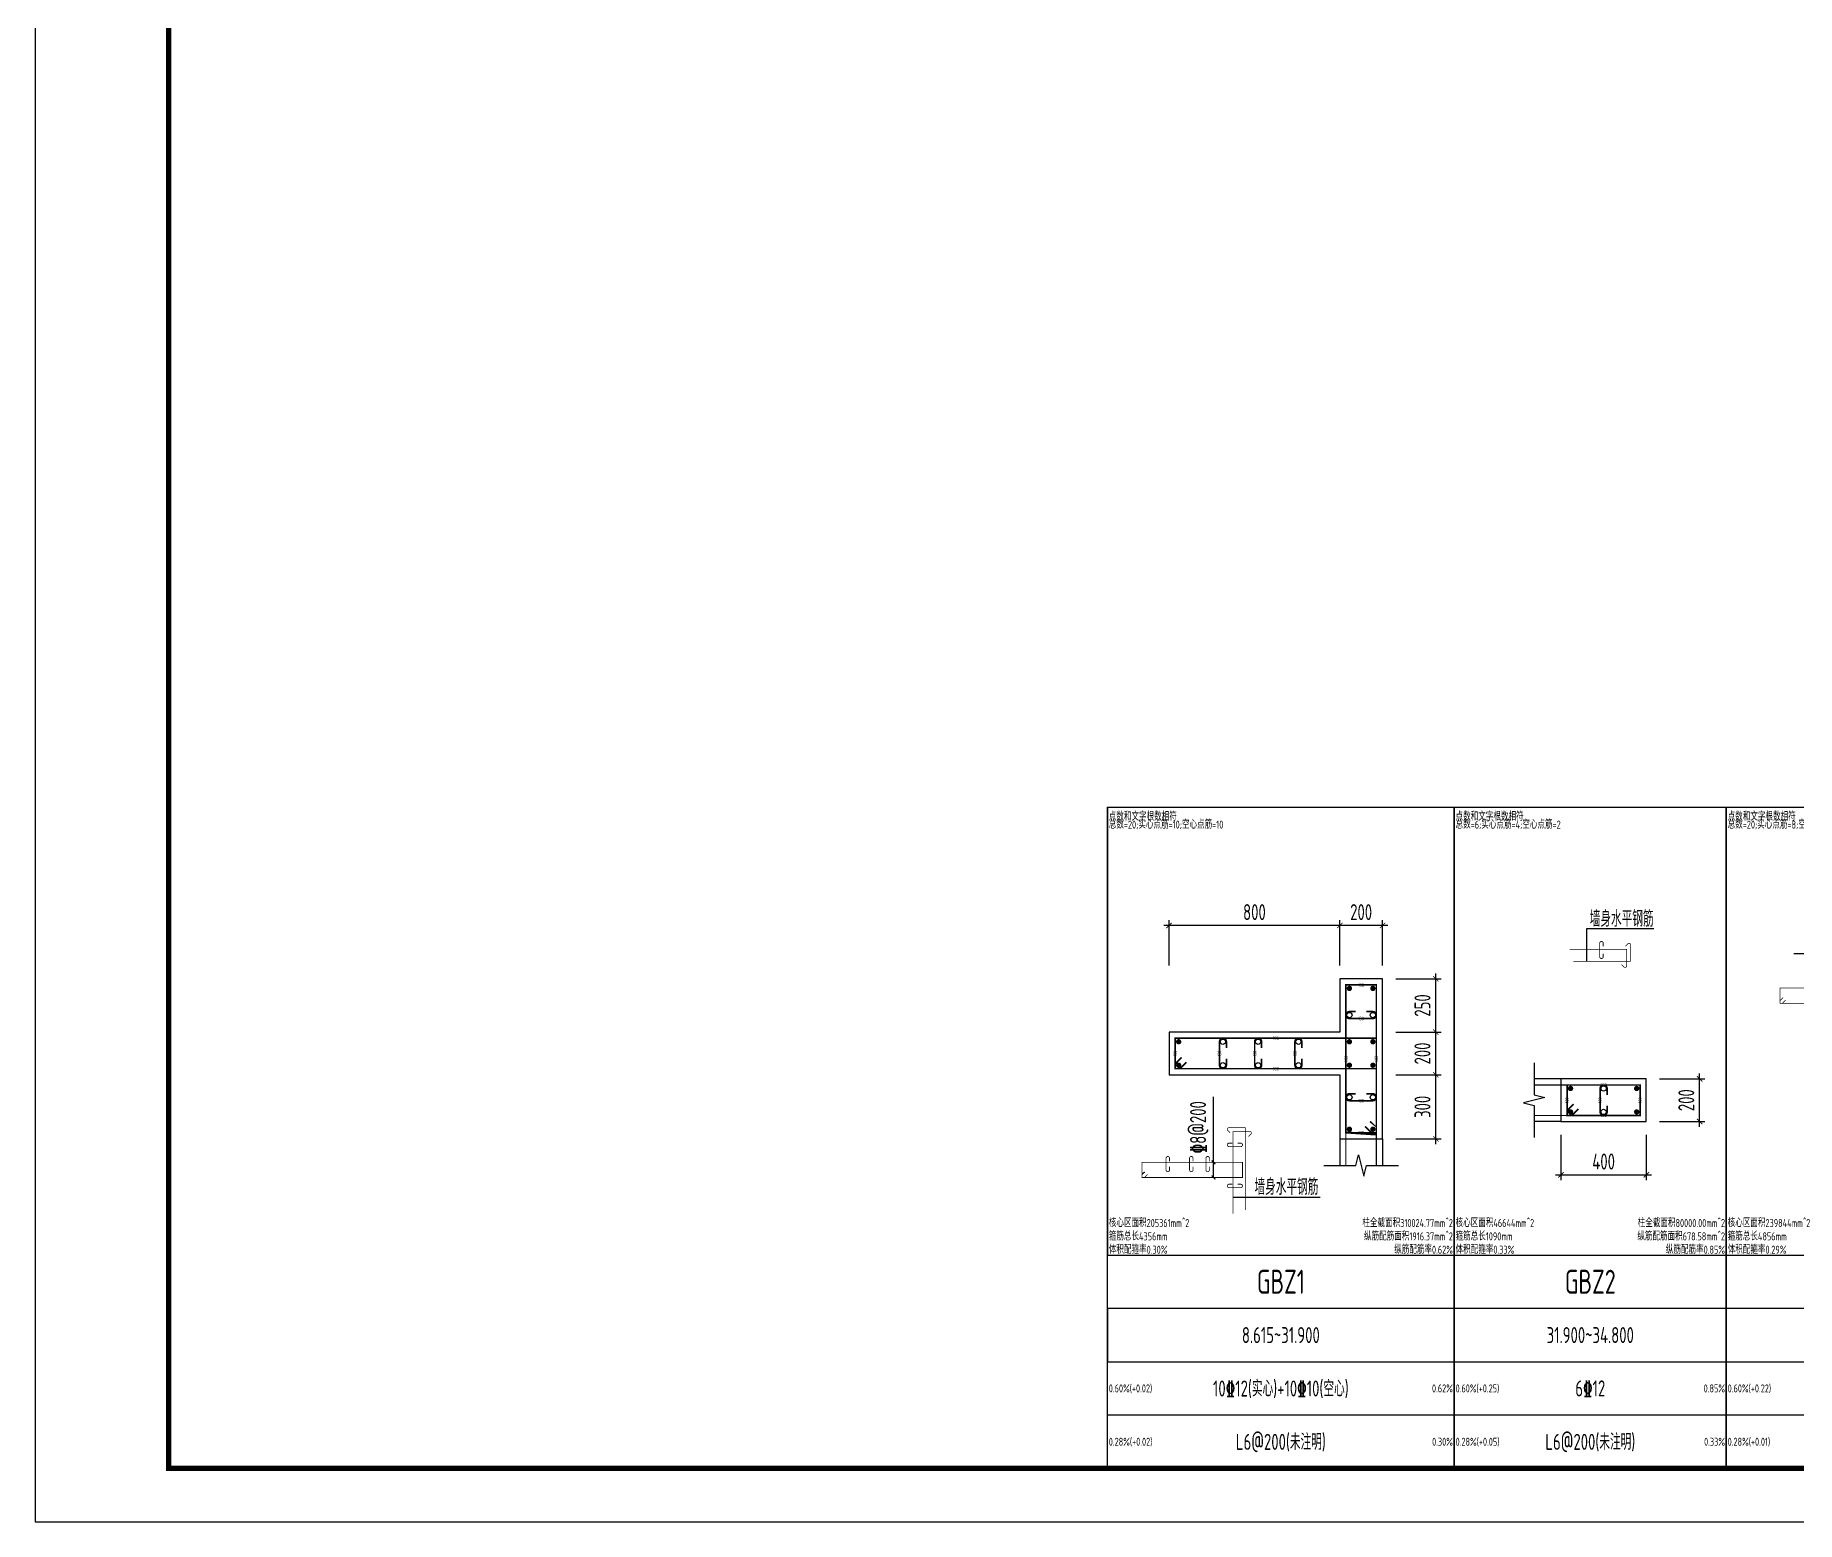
# Model space of a CAD drawing. Extents: x -668857 to 143095, y -247466 to 228182.
# Drawn here: x -341719 to -308701, y -109383 to -81518 of the extents above; entities that cross this region are included whole.
import ezdxf
from ezdxf.enums import TextEntityAlignment as Align

# ---------------------------------------------------------------- set-up
doc = ezdxf.new("R2010")
doc.units = 0
doc.header["$LTSCALE"] = 1000
doc.layers.get('0').update_dxf_attribs({"linetype": 'CONTINUOUS'})
doc.layers.get('DEFPOINTS').update_dxf_attribs({"linetype": 'CONTINUOUS'})
for name, color, linetype in [('-TK', 7, 'CONTINUOUS'), ('COLU_DE_DIM', 3, 'CONTINUOUS'), ('COLU_DE_TH', 7, 'CONTINUOUS'), ('LABEL', 1, 'CONTINUOUS'), ('LINK', 6, 'CONTINUOUS'), ('LINK-INDEX', 6, 'CONTINUOUS'), ('link-墙筋', 6, 'CONTINUOUS'), ('REIN', 6, 'CONTINUOUS'), ('TAB', 7, 'CONTINUOUS'), ('TAB_TEXT', 7, 'CONTINUOUS'), ('TEXT25', 2, 'CONTINUOUS'), ('THIN', 7, 'CONTINUOUS'), ('z-计算配筋', 7, 'CONTINUOUS')]:
    doc.layers.add(name, color=color, linetype=linetype)
doc.layers.add('箍筋长度', color=3, linetype='CONTINUOUS', plot=False)
doc.layers.add('配箍校核', color=34, linetype='CONTINUOUS', plot=False)
doc.styles.add('BW_Rein', font='Tssdeng.shx', dxfattribs={"width": 0.7, "bigfont": 'hztxt.shx'})
doc.styles.add('TSSD_DIMENSION', font='Tssdeng.shx', dxfattribs={"width": 0.7, "bigfont": 'tssdchn.shx'})
doc.styles.add('TSSD_REIN', font='tssdeng.shx', dxfattribs={"width": 0.7, "height": 300, "bigfont": 'tssdchn.shx'})
doc.dimstyles.new('TSSD_25_100', dxfattribs={"dimtxt": 300, "dimasz": 100, "dimexe": 100, "dimexo": 250, "dimgap": 100, "dimtad": 1, "dimdec": 0, "dimlfac": 0.25, "dimzin": 0, "dimdsep": 46, "dimtxsty": 'TSSD_DIMENSION', "dimblk": 'ARCHTICK', "dimcen": 0, "dimdle": 100, "dimclrt": 7, "dimadec": 0, "dimazin": 0, "dimtfac": 1, "dimtdec": 0, "dimtix": 1, "dimtmove": 2, "dimatfit": 3, "dimldrblk": 'ARCHTICK', "dimfxl": 0, "dimtolj": 1, "dimtzin": 0, "dimarcsym": 0})

# ---------------------------------------------------------------- blocks, each defined once
blk = doc.blocks.new('_ArchTick')
at = {"color": 0, "linetype": 'ByBlock', "const_width": 0.15}
blk.add_lwpolyline([(-0.5, -0.5), (0.5, 0.5)], dxfattribs=at)
blk = doc.blocks.new('*D2041')
at = {"layer": 'COLU_DE_DIM', "color": 0, "lineweight": -2}
for p, q in [((-313121.3199102863, -102130.5159353334), (-313121.3199102863, -102980.5159353334)), ((-311521.3199102882, -102130.5159353334), (-311521.3199102882, -102980.5159353334)), ((-313221.3199102863, -102880.5159353334), (-311421.3199102882, -102880.5159353334))]:
    blk.add_line(p, q, dxfattribs=at)
at = {"layer": 'DEFPOINTS', "color": 0}
for p in [(-313121.3199102863, -101880.5159353334), (-311521.3199102882, -101880.5159353334), (-311521.3199102882, -102880.5159353334)]:
    blk.add_point(p, dxfattribs=at)
at = {"layer": 'COLU_DE_DIM', "color": 0, "lineweight": -2, "xscale": 100, "yscale": 100, "zscale": 100, "rotation": 180}
blk.add_blockref('_ArchTick', (-313121.3199102863, -102880.5159353334), dxfattribs=at)
at = {"layer": 'COLU_DE_DIM', "color": 0, "lineweight": -2, "xscale": 100, "yscale": 100, "zscale": 100}
blk.add_blockref('_ArchTick', (-311521.3199102882, -102880.5159353334), dxfattribs=at)
at = {"layer": 'COLU_DE_DIM', "color": 7, "insert": (-312321.3199102873, -102630.5159353334), "char_height": 300, "attachment_point": 5, "style": 'TSSD_DIMENSION'}
blk.add_mtext('\\A1;400', dxfattribs=at)
blk = doc.blocks.new('*D2042')
at = {"layer": 'COLU_DE_DIM', "color": 0, "lineweight": -2}
for p, q in [((-310521.3199102882, -101980.5159353334), (-310521.3199102882, -100980.5159353236)), ((-311271.3199102882, -101080.5159353236), (-310421.3199102882, -101080.5159353236)), ((-311271.3199102882, -101880.5159353334), (-310421.3199102882, -101880.5159353334))]:
    blk.add_line(p, q, dxfattribs=at)
at = {"layer": 'DEFPOINTS', "color": 0}
for p in [(-311521.3199102882, -101080.5159353236), (-310521.3199102882, -101080.5159353236), (-311521.3199102882, -101880.5159353334)]:
    blk.add_point(p, dxfattribs=at)
at = {"layer": 'COLU_DE_DIM', "color": 0, "lineweight": -2, "xscale": 100, "yscale": 100, "zscale": 100}
for p, rotation in [((-310521.3199102882, -101080.5159353236), 90), ((-310521.3199102882, -101880.5159353334), 270)]:
    blk.add_blockref('_ArchTick', p, dxfattribs=dict(at, rotation=rotation))
at = {"layer": 'COLU_DE_DIM', "color": 7, "insert": (-310771.3199102882, -101480.5159353286), "char_height": 300, "attachment_point": 5, "rotation": 90, "style": 'TSSD_DIMENSION'}
blk.add_mtext('\\A1;200', dxfattribs=at)
blk = doc.blocks.new('*D1230')
at = {"layer": 'COLU_DE_DIM', "color": 0, "lineweight": -2}
for p, q in [((-316216.2766874172, -101004.977441164), (-315366.2766874172, -101004.977441164)), ((-315466.2766874172, -102304.9792512803), (-315466.2766874172, -100904.977441164)), ((-316216.2766874172, -102204.9792512803), (-315366.2766874172, -102204.9792512803))]:
    blk.add_line(p, q, dxfattribs=at)
at = {"layer": 'DEFPOINTS', "color": 0}
for p in [(-316466.2766874172, -101004.977441164), (-315466.2766874172, -101004.977441164), (-316466.2766874172, -102204.9792512803)]:
    blk.add_point(p, dxfattribs=at)
at = {"layer": 'COLU_DE_DIM', "color": 0, "lineweight": -2, "xscale": 100, "yscale": 100, "zscale": 100}
for p, rotation in [((-315466.2766874172, -101004.977441164), 90), ((-315466.2766874172, -102204.9792512803), 270)]:
    blk.add_blockref('_ArchTick', p, dxfattribs=dict(at, rotation=rotation))
at = {"layer": 'COLU_DE_DIM', "color": 7, "insert": (-315716.2766874172, -101604.9783462222), "char_height": 300, "attachment_point": 5, "rotation": 90, "style": 'TSSD_DIMENSION'}
blk.add_mtext('\\A1;300', dxfattribs=at)
blk = doc.blocks.new('*D1231')
at = {"layer": 'COLU_DE_DIM', "color": 0, "lineweight": -2}
for p, q in [((-316216.2766874172, -100204.978648037), (-315366.2766874172, -100204.978648037)), ((-315466.2766874172, -101104.977441164), (-315466.2766874172, -100104.978648037)), ((-316216.2766874172, -101004.977441164), (-315366.2766874172, -101004.977441164))]:
    blk.add_line(p, q, dxfattribs=at)
at = {"layer": 'DEFPOINTS', "color": 0}
for p in [(-316466.2766874172, -100204.978648037), (-315466.2766874172, -100204.978648037), (-316466.2766874172, -101004.977441164)]:
    blk.add_point(p, dxfattribs=at)
at = {"layer": 'COLU_DE_DIM', "color": 0, "lineweight": -2, "xscale": 100, "yscale": 100, "zscale": 100}
for p, rotation in [((-315466.2766874172, -100204.978648037), 90), ((-315466.2766874172, -101004.977441164), 270)]:
    blk.add_blockref('_ArchTick', p, dxfattribs=dict(at, rotation=rotation))
at = {"layer": 'COLU_DE_DIM', "color": 7, "insert": (-315716.2766874172, -100604.9780446006), "char_height": 300, "attachment_point": 5, "rotation": 90, "style": 'TSSD_DIMENSION'}
blk.add_mtext('\\A1;200', dxfattribs=at)
blk = doc.blocks.new('*D1232')
at = {"layer": 'COLU_DE_DIM', "color": 0, "lineweight": -2}
for p, q in [((-316216.2766874172, -99204.98051600979), (-315366.2766874172, -99204.98051600979)), ((-315466.2766874172, -100304.978648037), (-315466.2766874172, -99104.98051600979)), ((-316216.2766874172, -100204.978648037), (-315366.2766874172, -100204.978648037))]:
    blk.add_line(p, q, dxfattribs=at)
at = {"layer": 'DEFPOINTS', "color": 0}
for p in [(-316466.2766874172, -99204.98051600979), (-315466.2766874172, -99204.98051600979), (-316466.2766874172, -100204.978648037)]:
    blk.add_point(p, dxfattribs=at)
at = {"layer": 'COLU_DE_DIM', "color": 0, "lineweight": -2, "xscale": 100, "yscale": 100, "zscale": 100}
for p, rotation in [((-315466.2766874172, -99204.98051600979), 90), ((-315466.2766874172, -100204.978648037), 270)]:
    blk.add_blockref('_ArchTick', p, dxfattribs=dict(at, rotation=rotation))
at = {"layer": 'COLU_DE_DIM', "color": 7, "insert": (-315716.2766874172, -99704.97958202346), "char_height": 300, "attachment_point": 5, "rotation": 90, "style": 'TSSD_DIMENSION'}
blk.add_mtext('\\A1;250', dxfattribs=at)
blk = doc.blocks.new('*D1233')
at = {"layer": 'COLU_DE_DIM', "color": 0, "lineweight": -2}
for p, q in [((-316366.2766855545, -98204.98051768617), (-317366.2766855978, -98204.98051582352)), ((-317266.2766869948, -98954.98051600979), (-317266.2766854116, -98104.98051600979)), ((-316466.2766869515, -98954.98051600979), (-316466.2766853683, -98104.9805174999))]:
    blk.add_line(p, q, dxfattribs=at)
at = {"layer": 'DEFPOINTS', "color": 0}
for p in [(-317266.2766855978, -98204.98051600979), (-317266.2766874605, -99204.98051600979), (-316466.2766874172, -99204.98051600979)]:
    blk.add_point(p, dxfattribs=at)
at = {"layer": 'COLU_DE_DIM', "color": 0, "lineweight": -2, "xscale": 100, "yscale": 100, "zscale": 100}
for p, rotation in [((-317266.2766855978, -98204.98051600979), 179.9999998932783), ((-316466.2766855545, -98204.9805174999), 359.9999998932783)]:
    blk.add_blockref('_ArchTick', p, dxfattribs=dict(at, rotation=rotation))
at = {"layer": 'COLU_DE_DIM', "color": 7, "insert": (-316866.2766851105, -97954.98051675485), "char_height": 300, "attachment_point": 5, "rotation": 359.9999998932783, "style": 'TSSD_DIMENSION'}
blk.add_mtext('\\A1;200', dxfattribs=at)
blk = doc.blocks.new('*D1234')
at = {"layer": 'COLU_DE_DIM', "color": 0, "lineweight": -2}
for p, q in [((-317166.2766855978, -98204.98052215745), (-320566.7730268836, -98204.98051582352)), ((-320466.7730282806, -98954.98051600979), (-320466.7730266973, -98104.98051600979)), ((-317266.2766869948, -98954.98051600979), (-317266.2766854116, -98104.98052197119))]:
    blk.add_line(p, q, dxfattribs=at)
at = {"layer": 'DEFPOINTS', "color": 0}
for p in [(-320466.7730268836, -98204.98051600979), (-320466.7730287462, -99204.98051600979), (-317266.2766874605, -99204.98051600979)]:
    blk.add_point(p, dxfattribs=at)
at = {"layer": 'COLU_DE_DIM', "color": 0, "lineweight": -2, "xscale": 100, "yscale": 100, "zscale": 100}
for p, rotation in [((-320466.7730268836, -98204.98051600979), 179.9999998932783), ((-317266.2766855978, -98204.98052197119), 359.9999998932783)]:
    blk.add_blockref('_ArchTick', p, dxfattribs=dict(at, rotation=rotation))
at = {"layer": 'COLU_DE_DIM', "color": 7, "insert": (-318866.5248557751, -97954.98051899049), "char_height": 300, "attachment_point": 5, "rotation": 359.9999998932783, "style": 'TSSD_DIMENSION'}
blk.add_mtext('\\A1;800', dxfattribs=at)
blk = doc.blocks.new('A1')
blk.add_lwpolyline([(0, 59400), (0, 0), (84100, 0), (84100, 59400)], close=True)
at = {"const_width": 100}
blk.add_lwpolyline([(2500, 58400), (2500, 1000), (83100, 1000), (83100, 58400)], close=True, dxfattribs=at)

msp = doc.modelspace()

# ---------------------------------------------------------------- linework, layer by layer
at = {"layer": 'COLU_DE_TH'}
for points in [[(-317266.2766874605, -102204.9792512803), (-316466.2766874172, -102204.9792512979), (-316466.2766874176, -99204.98051600979), (-317266.2766874041, -99204.98051598232), (-317266.2766874381, -100204.978648037), (-320466.7730287462, -100204.9774411645), (-320466.7736319951, -101004.977441164), (-317266.2766874549, -101004.978648037), (-317266.2766874605, -102204.9792512803)], [(-313121.3199102863, -101080.5159353236), (-313121.3199102924, -101880.5159353334), (-311521.3199102882, -101880.5159353227), (-311521.3199102933, -101080.515935325), (-313121.3199102863, -101080.5159353236)]]:
    msp.add_lwpolyline(points, close=True, dxfattribs=at)
at = {"layer": 'LABEL'}
for p, q in [((-307241.8770192688, -98734.35120863916), (-308754.3770192682, -98734.35120864137)), ((-319633.0233003114, -102930.505218654), (-319633.0233003092, -101418.0052186546))]:
    msp.add_line(p, q, dxfattribs=at)
at = {"layer": 'LABEL', "const_width": 25}
for points in [[(-319597.6669371475, -102680.8717316543), (-319668.3778746475, -102610.1217316543)], [(-319597.6669371475, -102965.8717316543), (-319668.3778746475, -102895.1217316543)]]:
    msp.add_lwpolyline(points, dxfattribs=at)
at = {"layer": 'LINK', "const_width": 30}
for points in [[(-316701.2766874086, -101878.0553697792), (-316581.2766874201, -101998.0553697907), (-316581.27668742, -102089.9792513148), (-317151.2766874612, -102089.979251302), (-317151.2766874424, -99319.98051595496), (-316581.2766874223, -99319.98051597452), (-316581.27668742, -102089.9792513148), (-316673.2005689609, -102089.9792513138), (-316793.2005689493, -101969.9792513023)], [(-320139.849573133, -100769.9776877559), (-320259.8496636946, -100889.9775971942), (-320351.7735452824, -100889.9775278797), (-320351.7731154676, -100319.9775278882), (-316581.2766874154, -100319.9791645735), (-316581.2766874153, -100889.9791645625), (-320351.7735452824, -100889.9775278797), (-320351.7734759712, -100798.0536461713), (-320231.7733854095, -100678.053736733)], [(-312794.3960287389, -101645.5159353115), (-312914.3960287188, -101765.5159353316), (-313006.3199102931, -101765.5159353318), (-313006.3199102889, -101195.5159353231), (-311636.319910291, -101195.515935324), (-311636.3199102874, -101765.5159353229), (-313006.3199102931, -101765.5159353318), (-313006.3199102931, -101673.5920537882), (-312886.3199103132, -101553.5920537681)]]:
    msp.add_lwpolyline(points, dxfattribs=at)
for points in [[(-316966.2766874585, -99819.97964987328), (-317086.2766874585, -99819.97964987328, 1), (-317086.2766874585, -99949.97964987328), (-316646.2766874385, -99949.97964988841, 1), (-316646.2766874385, -99819.97964988841), (-316766.2766874385, -99819.97964988841)], [(-319391.8435641471, -100504.9774411729), (-319391.8435641471, -100384.9774411729, 1), (-319521.8435641471, -100384.9774411729), (-319521.8435641471, -100824.97744116, 1), (-319391.8435641471, -100824.97744116), (-319391.8435641471, -100704.97744116)], [(-318732.1992857582, -100504.9774411729), (-318732.1992857582, -100384.9774411729, 1), (-318862.1992857582, -100384.9774411729), (-318862.1992857582, -100824.97744116, 1), (-318732.1992857582, -100824.97744116), (-318732.1992857582, -100704.97744116)], [(-317977.0781430965, -100504.9774411729), (-317977.0781430965, -100384.9774411729, 1), (-318107.0781430965, -100384.9774411729), (-318107.0781430965, -100824.97744116, 1), (-317977.0781430965, -100824.97744116), (-317977.0781430965, -100704.97744116)], [(-316966.2771398867, -101359.9790175345), (-317086.2771398867, -101359.9790175345, 1), (-317086.2771398867, -101489.9790175345), (-316646.2771398583, -101489.9793493205, 1), (-316646.2771398583, -101359.9793493205), (-316766.2771398583, -101359.9793493205)], [(-312256.3199102896, -101380.5159353278), (-312256.3199102896, -101260.5159353278, 1), (-312386.3199102896, -101260.5159353278), (-312386.3199102868, -101700.5159353272, 1), (-312256.3199102868, -101700.5159353272), (-312256.3199102868, -101580.5159353272)]]:
    msp.add_lwpolyline(points, format="xyb", dxfattribs=at)
at = {"layer": 'LINK-INDEX', "const_width": 15.00000095367432}
for points in [[(-312328.673649209, -98597.33688748517), (-312328.673649209, -98537.33688748517, 1), (-312393.673649209, -98537.33688748517), (-312393.6736492104, -98793.04431301012, 1), (-312328.6736492104, -98793.04431301012), (-312328.6736492104, -98733.04431301012)], [(-319283.0233003331, -102285.5056102366), (-319343.0233003331, -102285.5056102366, 1), (-319343.0233003331, -102350.5056102366), (-319123.0233003094, -102350.5056102443, 1), (-319123.0233003094, -102285.5056102443), (-319183.0233003094, -102285.5056102443)], [(-320457.3097945548, -102628.0052186577), (-320457.3097945548, -102568.0052186577, 1), (-320522.3097945548, -102568.0052186577), (-320522.3097945532, -102788.005218657, 1), (-320457.3097945532, -102788.005218657), (-320457.3097945532, -102728.005218657)], [(-320017.3191651491, -102628.0052186577), (-320017.3191651491, -102568.0052186577, 1), (-320082.3191651491, -102568.0052186577), (-320082.3191651475, -102788.005218657, 1), (-320017.3191651475, -102788.005218657), (-320017.3191651475, -102728.005218657)], [(-319710.5233003207, -102628.0052186577), (-319710.5233003207, -102568.0052186577, 1), (-319775.5233003207, -102568.0052186577), (-319775.5233003191, -102788.005218657, 1), (-319710.5233003191, -102788.005218657), (-319710.5233003191, -102728.005218657)], [(-319283.0233003191, -103055.5052186428), (-319343.0233003191, -103055.5052186428, 1), (-319343.0233003191, -103120.5052186428), (-319123.0233003029, -103120.5052186428, 1), (-319123.0233003029, -103055.5052186428), (-319183.0233003029, -103055.5052186428)]]:
    msp.add_lwpolyline(points, format="xyb", dxfattribs=at)
for points in [[(-308910.9251274443, -99603.32668215886), (-308970.925127437, -99663.32668216625), (-309016.8870682426, -99663.32668216625), (-309016.8870682428, -99378.3266821666), (-307131.8864011712, -99378.3266821666), (-307131.8864011711, -99663.32668216614), (-309016.8870682426, -99663.32668216625), (-309016.8870682369, -99617.36474137753), (-308956.8870682443, -99557.36474137014)], [(-320869.5613595271, -102870.5052186717), (-320929.5613595436, -102930.5052186552), (-320975.5233003235, -102930.5052186541), (-320975.5233003235, -102645.5052186554), (-319090.5233002955, -102645.5052186556), (-319090.5233002963, -102930.5052186541), (-320975.5233003235, -102930.5052186541), (-320975.5233003236, -102884.5432778497), (-320915.5233003071, -102824.5432778663)]]:
    msp.add_lwpolyline(points, dxfattribs=at)
at = {"layer": 'LINK-INDEX', "color": 1, "const_width": 20}
for points in [[(-312906.3199102865, -101195.5159353236), (-313621.3199102863, -101195.5159353236)], [(-317151.2766874605, -101989.9792512804), (-317151.2766874605, -102704.9792512803)], [(-316581.2766874605, -101989.9792512804), (-316581.2766874605, -102704.9792512803)], [(-312906.3199102865, -101765.5159353236), (-313621.3199102863, -101765.5159353236)]]:
    msp.add_lwpolyline(points, dxfattribs=at)
at = {"layer": 'link-墙筋', "color": 152, "const_width": 12.5}
for points in [[(-312958.7770215636, -98650.54431296448), (-311888.7770215636, -98650.54431296448), (-311888.7770215636, -98966.21879047743, -0.414213562373095), (-311912.7770215636, -98990.21879047743), (-311921.2623029379, -98990.21879047743, -0.198912367379658), (-311938.2328656862, -98983.18935322558), (-311984.1948064635, -98937.22741244856)], [(-312887.9074917482, -98880.37819552264), (-311817.9074917482, -98880.37819552264), (-311817.9074917482, -98564.70371801016, 0.414213562373095), (-311841.9074917482, -98540.70371801016), (-311850.3927731225, -98540.70371801016, 0.198912367379658), (-311867.3633358708, -98547.73315526155), (-311913.3252766481, -98593.69509603857)], [(-319035.6894177564, -103539.262069593), (-319035.6894177564, -101997.9529646384), (-319351.3638952689, -101997.9529646384, 0.414213562373095), (-319375.3638952689, -102021.9529646384), (-319375.3638952689, -102030.4382460127, 0.198912367379658), (-319368.3344580175, -102047.408808761), (-319322.3725172405, -102093.3707495383)], [(-319265.5233003146, -103610.1315994083), (-319265.5233003146, -102068.8224944538), (-318949.8488228016, -102068.8224944538, -0.414213562373095), (-318925.8488228016, -102092.8224944538), (-318925.8488228016, -102101.3077758281, -0.198912367379658), (-318932.8782600535, -102118.2783385764), (-318978.8402008305, -102164.2402793537)]]:
    msp.add_lwpolyline(points, format="xyb", dxfattribs=at)
at = {"layer": 'REIN', "const_width": 50}
for points in [[(-317086.2766874413, -99409.9805159716, 1), (-317086.2766874413, -99359.9805159716, 1), (-317086.2766874413, -99409.9805159716)], [(-316646.2766874213, -99409.98051598674, 1), (-316646.2766874213, -99359.98051598674, 1), (-316646.2766874213, -99409.98051598674)], [(-320286.7731644836, -100409.977576905, 1), (-320286.7731644836, -100359.977576905, 1), (-320286.7731644836, -100409.977576905)], [(-317086.2766874481, -100409.9787837748, 1), (-317086.2766874481, -100359.9787837748, 1), (-317086.2766874481, -100409.9787837748)], [(-316646.2766874231, -100409.9791155613, 1), (-316646.2766874231, -100359.9791155613, 1), (-316646.2766874231, -100409.9791155613)], [(-320286.7734962704, -100849.9775768938, 1), (-320286.7734962704, -100799.9775768938, 1), (-320286.7734962704, -100849.9775768938)], [(-317086.2766874511, -100849.9787837635, 1), (-317086.2766874511, -100799.9787837635, 1), (-317086.2766874511, -100849.9787837635)], [(-316646.2766874228, -100849.9791155495, 1), (-316646.2766874228, -100799.9791155495, 1), (-316646.2766874228, -100849.9791155495)], [(-312966.3199102887, -101260.5159353231, 1), (-312916.3199102887, -101260.5159353231, 1), (-312966.3199102887, -101260.5159353231)], [(-311726.3199102904, -101260.5159353238, 1), (-311676.3199102904, -101260.5159353238, 1), (-311726.3199102904, -101260.5159353238)], [(-312966.3199102919, -101700.5159353313, 1), (-312916.3199102919, -101700.5159353313, 1), (-312966.3199102919, -101700.5159353313)], [(-311726.3199102876, -101700.5159353233, 1), (-311676.3199102876, -101700.5159353233, 1), (-311726.3199102876, -101700.5159353233)], [(-317086.2766874592, -102049.9792513057, 1), (-317086.2766874592, -101999.9792513057, 1), (-317086.2766874592, -102049.9792513057)], [(-316646.276687419, -102049.9792513155, 1), (-316646.276687419, -101999.9792513155, 1), (-316646.276687419, -102049.9792513155)]]:
    msp.add_lwpolyline(points, format="xyb", close=True, dxfattribs=at)
at = {"layer": 'REIN'}
for centre in [(-317086.2766874585, -99884.97964987328), (-316646.2766874385, -99884.97964988841), (-319456.8435641471, -100384.9774411729), (-318797.1992857582, -100384.9774411729), (-318042.0781430965, -100384.9774411729), (-319456.8435641471, -100824.97744116), (-318797.1992857582, -100824.97744116), (-318042.0781430965, -100824.97744116), (-312321.3199102896, -101260.5159353278), (-317086.2771398867, -101424.9790175345), (-316646.2771398583, -101424.9793493205), (-312321.3199102868, -101700.5159353272)]:
    msp.add_circle(centre, 50, dxfattribs=at)
at = {"layer": 'TAB'}
for points in [[(-321621.3183439303, -95989.56477629248), (-315121.3199102924, -95989.56477629248), (-315121.3199102924, -108382.950603187), (-321621.3183439303, -108382.950603187), (-321621.3183439303, -95989.56477629248), (-321621.3183439303, -104382.950603187), (-315121.3199102924, -104382.950603187), (-315121.3199102924, -105382.950603187), (-321621.3183439303, -105382.950603187), (-321621.3183439303, -106382.950603187), (-315121.3199102924, -106382.950603187), (-315121.3199102924, -107382.950603187), (-321621.3183439303, -107382.950603187)], [(-315121.3199102924, -95989.56477629248), (-310021.3199102882, -95989.56477629248), (-310021.3199102882, -108382.950603187), (-315121.3199102924, -108382.950603187), (-315121.3199102924, -95989.56477629248), (-315121.3199102924, -104382.950603187), (-310021.3199102882, -104382.950603187), (-310021.3199102882, -105382.950603187), (-315121.3199102924, -105382.950603187), (-315121.3199102924, -106382.950603187), (-310021.3199102882, -106382.950603187), (-310021.3199102882, -107382.950603187), (-315121.3199102924, -107382.950603187)], [(-310021.3199102882, -95989.56477629248), (-303021.318576157, -95989.56477629248), (-303021.318576157, -108382.950603187), (-310021.3199102882, -108382.950603187), (-310021.3199102882, -95989.56477629248), (-310021.3199102882, -104382.950603187), (-303021.318576157, -104382.950603187), (-303021.318576157, -105382.950603187), (-310021.3199102882, -105382.950603187), (-310021.3199102882, -106382.950603187), (-303021.318576157, -106382.950603187), (-303021.318576157, -107382.950603187), (-310021.3199102882, -107382.950603187)]]:
    msp.add_lwpolyline(points, dxfattribs=at)
at = {"layer": 'THIN'}
for p, q in [((-313121.3199102863, -101080.5159353236), (-313621.3199102863, -101080.5159353198)), ((-313121.3199102924, -101880.5159353334), (-313621.3199102924, -101880.5159353296)), ((-317266.2766874605, -102204.9792512803), (-317266.2766874715, -102704.9792512803)), ((-316466.2766874172, -102204.9792512979), (-316466.2766874282, -102704.9792512979))]:
    msp.add_line(p, q, dxfattribs=at)
for points in [[(-313621.3199102841, -100780.5159353198), (-313621.3199102887, -101380.5159353247), (-313421.319910289, -101430.5159353261), (-313821.3199102897, -101530.5159353233), (-313621.3199102901, -101580.5159353247), (-313621.3199102946, -102180.5159353296)], [(-317566.2766874715, -102704.9792512736), (-316966.2766874499, -102704.9792512869), (-316916.2766874457, -102504.9792512881), (-316816.2766874541, -102904.9792512901), (-316766.2766874499, -102704.9792512913), (-316166.2766874282, -102704.9792513046)]]:
    msp.add_lwpolyline(points, dxfattribs=at)
at = {"layer": 'z-计算配筋'}
for p, q in [((-312633.8747320969, -98880.37819552264), (-312633.8747320969, -98262.70064912067)), ((-312633.8747320969, -98262.70064912067), (-311379.233499597, -98262.70064912067)), ((-317634.4901689778, -103304.2981968627), (-319265.5233003146, -103304.2981968627))]:
    msp.add_line(p, q, dxfattribs=at)

# ---------------------------------------------------------------- block references
at = {"layer": '-TK'}
msp.add_blockref('A1', (-341718.5189320308, -109382.950603187), dxfattribs=at)

# ---------------------------------------------------------------- texts
at = {"layer": 'TAB_TEXT', "style": 'TSSD_REIN', "width": 0.7}
for s, height, p in [('GBZ1', 450, (-318371.3191271113, -104882.950603187)), ('GBZ2', 450, (-312571.3199102903, -104882.950603187)), ('8.615~31.900', 300, (-318371.3191271113, -105882.950603187)), ('31.900~34.800', 300, (-312571.3199102903, -105882.950603187)), ('6%%13212', 300, (-312571.3199102903, -106882.950603187)), ('L6@200(未注明)', 300, (-318371.3191271113, -107882.950603187)), ('L6@200(未注明)', 300, (-312571.3199102903, -107882.950603187))]:
    msp.add_text(s, height=height, dxfattribs=at).set_placement(p, align=Align.MIDDLE)
at = {"layer": 'TAB_TEXT', "color": 1, "style": 'TSSD_REIN', "width": 0.7}
msp.add_text('10%%13212(实心)+10%%13210(空心)', height=300, dxfattribs=at).set_placement((-318371.3191271113, -106882.950603187), align=Align.MIDDLE)
at = {"layer": 'TEXT25', "style": 'TSSD_REIN', "width": 0.7}
msp.add_text('%%1328@200', height=300, rotation=90, dxfattribs=at).set_placement((-319683.0233003107, -102478.0052186545), align=Align.BOTTOM_LEFT)
at = {"layer": 'z-计算配筋', "style": 'TSSD_REIN', "width": 0.7}
for p in [(-311982.6591781743, -98079.67764466285), (-318266.042839573, -103105.6157634323)]:
    msp.add_text('墙身水平钢筋', height=300, dxfattribs=at).set_placement(p, align=Align.MIDDLE_CENTER)
at = {"layer": '箍筋长度', "style": 'BW_Rein', "width": 0.7}
for s, rotation, p in [('138', 359.9999999980324, (-316866.2766874129, -99319.98051596474)), ('138', 359.9999999980324, (-316866.2766874235, -99949.97964988084)), ('938', 359.9999751292269, (-318466.5249014404, -100319.9783462309)), ('138', 89.999956795485, (-320351.773330375, -100604.9774845295)), ('138', 90, (-319521.8435641471, -100604.9777974871)), ('138', 90, (-318862.1992857582, -100604.9780462318)), ('138', 90, (-318107.0781430965, -100604.9783309798)), ('688', 89.99999999961258, (-317151.2766874518, -100704.9798836345)), ('688', 90.00000000004835, (-316581.2766874211, -100704.9798836506)), ('938', 359.9999751292679, (-318466.5251163477, -100889.9783462211)), ('338', 359.9999999999666, (-312321.3199102899, -101195.5159353236)), ('138', 359.9999567956017, (-316866.2766874372, -101489.9791834278)), ('138', 89.99999999957895, (-313006.319910291, -101480.5159353282)), ('138', 90.00000000036268, (-312386.3199102882, -101480.5159353263)), ('138', 90.00000000036268, (-311636.3199102892, -101480.5159353241)), ('138', 359.999999998716, (-316866.2766874386, -102089.9792513084))]:
    msp.add_text(s, height=65, rotation=rotation, dxfattribs=at).set_placement(p, align=Align.MIDDLE_CENTER)
msp.add_text('338', height=65, dxfattribs=at).set_placement((-312321.3199102902, -101765.5159353274), align=Align.MIDDLE_CENTER)
at = {"layer": '配箍校核', "style": 'BW_Rein', "width": 0.7}
for s, p in [('点数和文字根数相符', (-321596.3183439303, -96239.56477629248)), ('点数和文字根数相符', (-315096.3199102924, -96239.56477629248)), ('点数和文字根数相符', (-309996.3199102882, -96239.56477629248)), ('总数=20;实心点筋=10;空心点筋=10', (-321596.3183439303, -96389.56477629248)), ('总数=6;实心点筋=4;空心点筋=2', (-315096.3199102924, -96389.56477629248)), ('总数=20;实心点筋=8;空心点筋=12', (-309996.3199102882, -96389.56477629248)), ('核心区面积205361mm^ 2', (-321596.3183439303, -103857.950603187)), ('箍筋总长4356mm', (-321596.3183439303, -104107.950603187)), ('核心区面积46644mm^ 2', (-315096.3199102924, -103857.950603187)), ('箍筋总长1090mm', (-315096.3199102924, -104107.950603187)), ('核心区面积239844mm^ 2', (-309996.3199102882, -103857.950603187)), ('箍筋总长4856mm', (-309996.3199102882, -104107.950603187)), ('体积配箍率0.30%', (-321596.3183439303, -104357.950603187)), ('体积配箍率0.33%', (-315096.3199102924, -104357.950603187)), ('体积配箍率0.29%', (-309996.3199102882, -104357.950603187))]:
    msp.add_text(s, height=150, dxfattribs=at).set_placement(p)
for s, p in [('柱全截面积310024.77mm^ 2', (-315146.3199102924, -103857.950603187)), ('纵筋配筋面积1916.37mm^ 2', (-315146.3199102924, -104107.950603187)), ('柱全截面积80000.00mm^ 2', (-310046.3199102882, -103857.950603187)), ('纵筋配筋面积678.58mm^ 2', (-310046.3199102882, -104107.950603187)), ('纵筋配筋率0.62%', (-315146.3199102924, -104357.950603187)), ('纵筋配筋率0.85%', (-310046.3199102882, -104357.950603187))]:
    msp.add_text(s, height=150, dxfattribs=at).set_placement(p, align=Align.RIGHT)
for s, p in [('0.60%(+0.02)', (-321596.3183439303, -106882.950603187)), ('0.60%(+0.25)', (-315096.3199102924, -106882.950603187)), ('0.60%(+0.22)', (-309996.3199102882, -106882.950603187)), ('0.28%(+0.02)', (-321596.3183439303, -107882.950603187)), ('0.28%(+0.05)', (-315096.3199102924, -107882.950603187)), ('0.28%(+0.01)', (-309996.3199102882, -107882.950603187))]:
    msp.add_text(s, height=150, dxfattribs=at).set_placement(p, align=Align.MIDDLE_LEFT)
for s, p in [('0.62%', (-315146.3199102924, -106882.950603187)), ('0.85%', (-310046.3199102882, -106882.950603187)), ('0.30%', (-315146.3199102924, -107882.950603187)), ('0.33%', (-310046.3199102882, -107882.950603187))]:
    msp.add_text(s, height=150, dxfattribs=at).set_placement(p, align=Align.MIDDLE_RIGHT)

# ---------------------------------------------------------------- dimensions: what is measured, and where the dimension line sits
at = {"layer": 'COLU_DE_DIM'}
for base, p1, p2, angle, picture, middle in [((-320466.7730268836, -98204.98051600979), (-317266.2766874605, -99204.98051600979), (-320466.7730287462, -99204.98051600979), 179.9999998932783, '*D1234', (-318866.5248557751, -97954.98051899049)), ((-317266.2766855978, -98204.98051600979), (-316466.2766874172, -99204.98051600979), (-317266.2766874605, -99204.98051600979), 179.9999998932783, '*D1233', (-316866.2766851105, -97954.98051675485)), ((-315466.2766874172, -99204.98051600979), (-316466.2766874172, -100204.978648037), (-316466.2766874172, -99204.98051600979), 90, '*D1232', (-315716.2766874172, -99704.97958202346)), ((-315466.2766874172, -100204.978648037), (-316466.2766874172, -101004.977441164), (-316466.2766874172, -100204.978648037), 90, '*D1231', (-315716.2766874172, -100604.9780446006)), ((-315466.2766874172, -101004.977441164), (-316466.2766874172, -102204.9792512803), (-316466.2766874172, -101004.977441164), 90, '*D1230', (-315716.2766874172, -101604.9783462222)), ((-310521.3199102882, -101080.5159353236), (-311521.3199102882, -101880.5159353334), (-311521.3199102882, -101080.5159353236), 89.9999998932783, '*D2042', (-310771.3199102882, -101480.5159353286))]:
    dim = msp.add_linear_dim(base=base, p1=p1, p2=p2, angle=angle, dimstyle='TSSD_25_100', dxfattribs=at)
    dim.commit()
    dim.dimension.update_dxf_attribs({"geometry": picture, "text_midpoint": middle})
dim = msp.add_linear_dim(base=(-311521.3199102882, -102880.5159353334), p1=(-313121.3199102863, -101880.5159353334), p2=(-311521.3199102882, -101880.5159353334), dimstyle='TSSD_25_100', dxfattribs=at)
dim.commit()
dim.dimension.update_dxf_attribs({"geometry": '*D2041', "text_midpoint": (-312321.3199102873, -102630.5159353334)})

doc.saveas('drawing.dxf')
